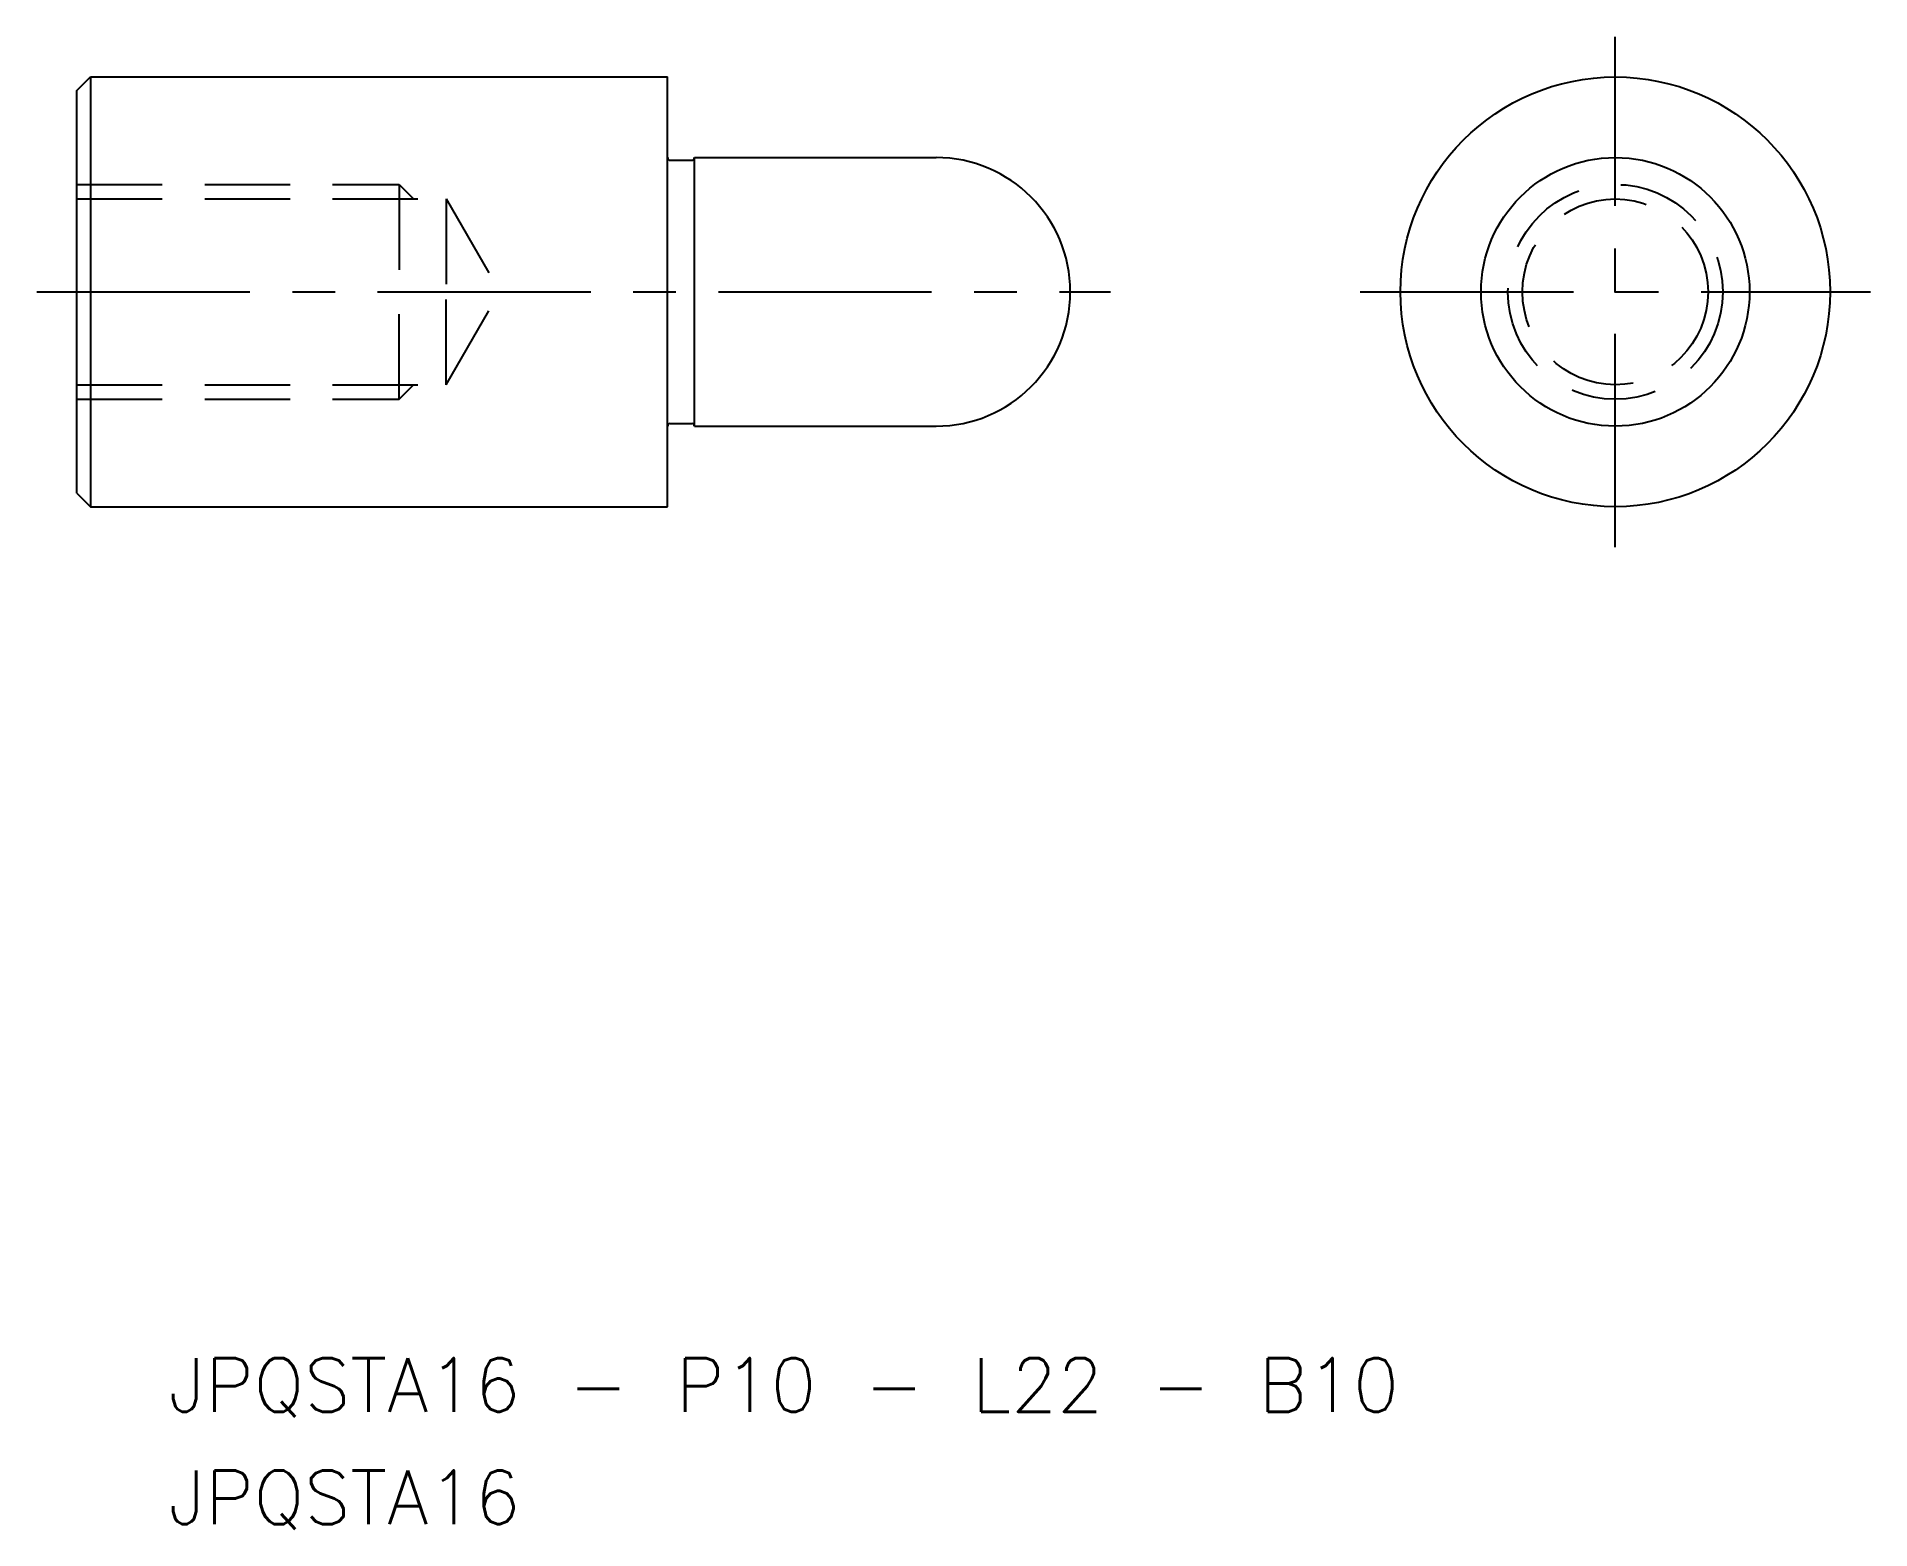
# Model space of a CAD drawing. Extents: x 18.6 to 86.9, y 15.6 to 71.2.
import ezdxf

# ---------------------------------------------------------------- set-up
doc = ezdxf.new("R2010")
doc.units = 0
doc.header["$LTSCALE"] = 0.25
doc.linetypes.add('CENTER', pattern=[50.8, 31.75, -6.35, 6.35, -6.35])
doc.linetypes.add('DASHED', pattern=[19.05, 12.7, -6.35])
doc.layers.get('0').update_dxf_attribs({"linetype": 'CONTINUOUS'})
doc.layers.add('CENTER', color=1, linetype='CENTER')
doc.styles.get("Standard").update_dxf_attribs({"font": 'txt.shx'})

msp = doc.modelspace()

# ---------------------------------------------------------------- linework, layer by layer
for p, q in [((20.073, 69.191), (20.573, 69.691)), ((20.573, 69.691), (42.073, 69.691)), ((20.573, 69.691), (20.573, 53.691)), ((42.073, 66.691), (42.073, 69.691)), ((20.073, 54.191), (20.073, 69.191)), ((42.073, 56.691), (42.073, 66.691)), ((42.173, 66.591), (42.973, 66.591)), ((43.073, 56.691), (43.073, 66.691)), ((43.073, 66.691), (52.073, 66.691)), ((42.073, 53.691), (42.073, 56.691)), ((42.173, 56.791), (42.973, 56.791)), ((43.073, 56.691), (52.073, 56.691)), ((20.573, 53.691), (42.073, 53.691))]:
    msp.add_line(p, q)
at = {"color": 3, "linetype": 'DASHED'}
for p, q in [((20.073, 65.691), (32.073, 65.691)), ((32.073, 65.691), (32.615, 65.149)), ((32.073, 65.691), (32.073, 61.691)), ((20.073, 65.149), (33.825, 65.149)), ((33.825, 65.149), (33.825, 61.691)), ((33.825, 65.149), (35.822, 61.691)), ((32.073, 57.691), (32.073, 61.691)), ((33.825, 58.233), (35.822, 61.691)), ((33.825, 58.233), (33.825, 61.691)), ((20.073, 58.233), (33.825, 58.233)), ((32.073, 57.691), (32.615, 58.233)), ((20.073, 57.691), (32.073, 57.691))]:
    msp.add_line(p, q, dxfattribs=at)
at = {"color": 7, "linetype": 'CONTINUOUS'}
msp.add_line((20.073, 54.191), (20.573, 53.691), dxfattribs=at)
for radius in [8, 5]:
    msp.add_circle((77.375, 61.691), radius)
at = {"color": 3, "linetype": 'DASHED'}
for radius in [4, 3.458]:
    msp.add_circle((77.375, 61.691), radius, dxfattribs=at)
for centre, radius, start, end in [((42.173, 66.691), 0.1, 180, 270), ((42.973, 66.691), 0.1, 270, 0), ((52.073, 61.691), 5, 270, 90), ((42.173, 56.691), 0.1, 90, 180), ((42.973, 56.691), 0.1, 0, 90)]:
    msp.add_arc(centre, radius, start, end)
msp.add_point((42.073, 61.691))
at = {"layer": 'CENTER', "color": 1, "linetype": 'CENTER'}
for p, q in [((77.375, 52.191), (77.375, 71.191)), ((18.573, 61.691), (58.573, 61.691)), ((67.875, 61.691), (86.875, 61.691))]:
    msp.add_line(p, q, dxfattribs=at)
msp.add_point((77.375, 61.691), dxfattribs=at)

# ---------------------------------------------------------------- texts
for s, p in [('JPQSTA16 - P10 - L22 - B10', (23.482, 20)), ('JPQSTA16', (23.482, 15.813))]:
    msp.add_text(s, height=2).set_placement(p)

doc.saveas('drawing.dxf')
